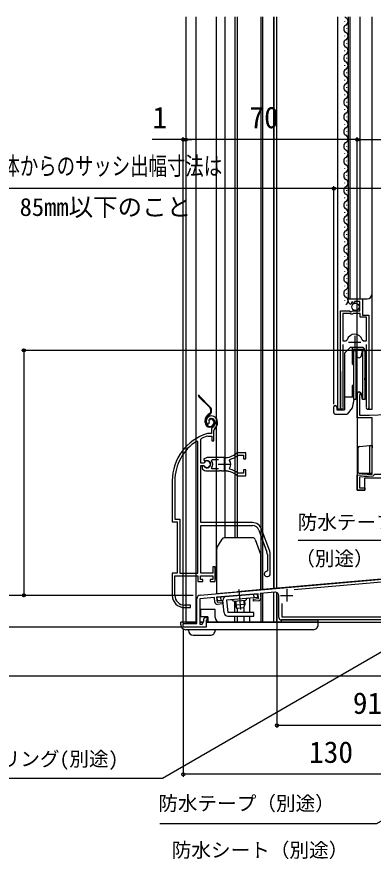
# Model space of a CAD drawing. Units: millimetres, scale not verified. Extents: x -525 to 525, y -783 to 778.
# Drawn here: x -300.9 to -155.6, y -220.4 to 123.4 of the extents above; entities that cross this region are included whole.
import ezdxf
from ezdxf.enums import TextEntityAlignment as Align

# ---------------------------------------------------------------- set-up
doc = ezdxf.new("R2010")
doc.units = ezdxf.units.MM
doc.header["$LTSCALE"] = 4
for name, color, linetype in [('0-2_YKK_11', 7, 'Continuous'), ('0-3_YKK_11E', 7, 'Continuous'), ('0-4_YKK_12', 2, 'Continuous'), ('0-5_YKK_13', 4, 'Continuous'), ('0-7_YKK_D', 6, 'Continuous')]:
    doc.layers.add(name, color=color, linetype=linetype)
doc.styles.add('ＭＳ ゴシック', font='')
doc.styles.get('ＭＳ ゴシック').set_extended_font_data('MS Gothic')

msp = doc.modelspace()

# ---------------------------------------------------------------- linework, layer by layer
at = {"layer": '0-2_YKK_11'}
for p, q in [((-163.05, -6.799), (-163.05, -11.799)), ((-165.55, -9.299), (-160.55, -9.299)), ((-136.524, -105.945), (-187.713, -110.424)), ((-194, -121.7), (-194, -112.912)), ((-193.3, -112.7), (-188.3, -112.7)), ((-190.8, -110.2), (-190.8, -115.2))]:
    msp.add_line(p, q, dxfattribs=at)
for points in [[(-168.8, -36.149), (-168.8, 3.401), (-165.169, 3.401), (-164.628, 2.948), (-164.3, 3.101), (-164, 3.401), (-161, 3.401), (-161, 7.201), (-163.2, 7.201), (-163.2, 6.567), (-163.447, 6.465), (-164.024, 7.042), (-164.492, 6.771), (-164.407, 6.453), (-164.618, 6.202)], [(-165.8, 7.496), (-165.8, 8.301), (-159.9, 8.301), (-159.9, 1.701), (-157.3, 1.701), (-157.3, -36.149)], [(-167.85, 2.401), (-167.85, -8.799), (-166.612, -8.799), (-166.131, -8.434)], [(-159.969, -8.434), (-159.488, -8.799), (-158.25, -8.799), (-158.25, 0.801), (-160.8, 0.801), (-160.8, 2.401), (-163.7, 2.401), (-164, 2.101), (-164.6, 2.101), (-164.9, 2.401), (-167.85, 2.401)], [(-167.85, -10.299), (-167.85, -35.667), (-167.797, -35.837)], [(-158.303, -35.837), (-158.25, -35.667), (-158.25, -10.299)], [(-114.196, -59.535), (-115, -61.743), (-130.5, -63.099), (-150.78, -63.099), (-151.04, -63.249), (-151.3, -63.399), (-154.914, -63.399), (-155.209, -63.643), (-155.656, -64.048), (-161.1, -64.524), (-161.1, -68.799), (-159, -68.799), (-159, -69.699), (-162, -69.699), (-162, -63.699), (-156, -63.174), (-156, -40.199), (-162, -40.199), (-162, -30.399)], [(-160.95, -31.005), (-161.1, -31.265), (-161.1, -39.199), (-157, -39.199), (-149.802, -38.822)], [(-226.131, -112.58), (-106.8, -102.14), (-106.8, -91.22), (-106.65, -90.96)], [(-192.8, -115.973), (-192.8, -121.5), (-146.021, -121.5), (-105, -120.068), (-105, -103.4), (-107.432, -103.4), (-129.835, -105.36)], [(-202.315, -114.913), (-204.307, -115.088), (-204.386, -114.191), (-202.294, -114.008), (-202.468, -112.016), (-219.403, -113.497), (-219.229, -115.49), (-217.137, -115.307), (-217.059, -116.203), (-219.051, -116.378)], [(-195.631, -111.418), (-201.571, -111.937), (-201.406, -113.83)], [(-223.9, -121.7), (-223.3, -121.7), (-223.3, -122.8), (-223.6, -122.8), (-223.6, -125.7), (-233, -125.7), (-233, -124.2), (-227.5, -124.2), (-227.5, -114.074)], [(-220.134, -115.469), (-220.3, -113.576), (-226.3, -114.101), (-226.3, -124.5), (-225.3, -124.5), (-224.6, -123.288), (-224.6, -122.4)], [(-146, -122.7), (-193, -122.7)]]:
    msp.add_lwpolyline(points, dxfattribs=at)
for centre, radius, start, end in [((-164.5, 7.496), 1.3, 179.99998, 264.7841), ((-163.05, -9.299), 3.2, 90.00001, 164.31939), ((-163.05, -9.299), 3.2, 15.68059, 89.99997), ((-161.3, -30.399), 0.7, 300, 179.99999), ((-168.25, -36.149), 0.55, 179.99996, 34.5604), ((-157.85, -36.149), 0.55, 145.43937, 0.00003), ((-226, -114.074), 1.5, 95.00001, 180.00002), ((-195.5, -112.912), 1.5, 0, 95.00001), ((-219.138, -115.381), 1, 184.99999, 274.99997), ((-202.402, -113.917), 1, 274.99997, 4.99997), ((-223.9, -122.4), 0.7, 89.99998, 180.00002), ((-193, -121.7), 1, 180.00002, 270)]:
    msp.add_arc(centre, radius, start, end, dxfattribs=at)
at = {"layer": '0-3_YKK_11E'}
for p, q in [((-216.297, -56.696), (-216.297, -61.696)), ((-214.141, -57.656), (-213.974, -57.191)), ((-218.797, -59.196), (-213.797, -59.196)), ((-213.974, -61.201), (-214.141, -60.737)), ((-204.798, -82.996), (-225.797, -82.996)), ((-197.738, -94.697), (-201.039, -85.628)), ((-202.167, -86.038), (-198.866, -95.107)), ((-197.497, -103.996), (-197.497, -96.065)), ((-198.997, -104.996), (-198.497, -104.996))]:
    msp.add_line(p, q, dxfattribs=at)
for points in [[(-223.239, -42.639), (-222.78, -42.679), (-222.492, -42.391), (-222.448, -42.021)], [(-221.497, -45.36), (-221.497, -46.696), (-223.054, -46.696), (-223.139, -46.708)], [(-222.995, -47.709), (-222.908, -47.696), (-221.397, -47.696), (-221.397, -49.696), (-220.497, -49.696), (-220.497, -45.36)], [(-226.997, -103.696), (-226.997, -50.029), (-227.455, -49.773)], [(-224.5, -58.583), (-224.767, -58.746), (-225.797, -58.746), (-225.797, -48.994), (-225.625, -48.723)], [(-210.721, -55.561), (-210.535, -55.496), (-208.397, -55.496), (-208.397, -56.946), (-207.497, -56.946), (-207.497, -54.496), (-210.64, -54.496)], [(-216.297, -56.496), (-223.297, -56.496), (-224.771, -57.092), (-224.315, -57.742), (-223.94, -57.841)], [(-221.484, -57.781), (-221.247, -57.296), (-218.597, -57.296)], [(-225.797, -82.996), (-225.797, -59.646), (-224.767, -59.646), (-224.5, -59.81)], [(-224.596, -59.946), (-224.856, -59.796), (-225.297, -59.796), (-225.297, -60.806), (-225.138, -61.171)], [(-223.297, -61.896), (-218.255, -61.896), (-218.072, -61.776), (-217.522, -61.776), (-217.339, -61.896), (-216.297, -61.896)], [(-218.597, -61.096), (-221.247, -61.096), (-221.484, -60.612)], [(-215.445, -61.942), (-215.253, -61.847), (-214.704, -61.937), (-214.553, -62.089)], [(-210.64, -63.896), (-207.497, -63.896), (-207.497, -61.446), (-208.397, -61.446), (-208.397, -62.896), (-210.535, -62.896), (-210.721, -62.832)], [(-237.497, -65.896), (-237.497, -82.696), (-235.497, -82.696), (-235.497, -103.696), (-237.497, -103.696), (-237.497, -112.696)], [(-236.447, -65.896), (-236.447, -81.646), (-234.447, -81.646), (-234.447, -103.696), (-226.997, -103.696)], [(-236.447, -112.696), (-236.447, -104.696), (-226.997, -104.696), (-226.997, -106.996), (-224.997, -106.996), (-224.997, -106.196), (-225.997, -106.196), (-225.997, -104.696), (-220.997, -104.696), (-220.997, -106.196), (-221.997, -106.196), (-221.997, -106.996), (-219.997, -106.996), (-219.997, -100.996), (-220.897, -100.996), (-220.897, -103.696), (-225.797, -103.696), (-225.797, -84.196), (-204.798, -84.196)], [(-198.697, -96.065), (-198.697, -102.696), (-198.997, -102.996)], [(-232.497, -117.696), (-230.097, -117.696), (-230.097, -116.696), (-232.447, -116.696)]]:
    msp.add_lwpolyline(points, dxfattribs=at)
for centre, radius, start, end in [((-221.597, -41.496), 2, 89.99999, 214.83575), ((-221.597, -41.496), 1, 89.99999, 211.6576), ((-221.597, -42.096), 2.6, 0.00001, 89.99999), ((-221.597, -42.096), 1.6, 0.00001, 89.99999), ((-219.497, -45.36), 2, 130.62933, 180.00002), ((-222.297, -42.096), 2.3, 310.62932, 0), ((-219.497, -45.36), 1, 130.62936, 180.00005), ((-222.297, -42.096), 3.3, 310.62931, 360), ((-217.497, -65.896), 20, 106.38438, 180.00001), ((-217.497, -65.896), 19, 106.81985, 115.3285), ((-217.497, -65.896), 18.95, 121.69984, 180.00001), ((-216.297, -48.496), 8, 270, 308.94245), ((-210.64, -55.496), 1, 89.99999, 128.94244), ((-223.297, -59.196), 1.5, 209.99999, 115.4059), ((-223.297, -59.196), 1.35, 207.03568, 152.96432), ((-223.297, -59.196), 2.3, 322.02012, 37.97988), ((-216.297, -59.196), 2.65, 324.45235, 35.54765), ((-216.297, -48.496), 9, 284.95661, 308.2843), ((-223.297, -59.196), 2.7, 227.01411, 269.99998), ((-216.297, -69.896), 9, 51.71568, 75.04337), ((-216.297, -69.896), 8, 83.8902, 90.00005), ((-216.297, -69.896), 8, 51.05757, 77.40578), ((-210.64, -62.896), 1, 231.05759, 270.00004), ((-204.798, -86.996), 4, 20.00002, 89.99999), ((-204.798, -86.996), 2.8, 20, 89.99998), ((-201.497, -96.065), 2.8, 0.00001, 20.00002), ((-201.497, -96.065), 4, 0.00001, 20.00002), ((-198.997, -103.996), 1, 89.99999, 270.00001), ((-198.497, -103.996), 1, 270.00001, 359.99999), ((-232.497, -112.696), 5, 180.00001, 269.99999), ((-232.447, -112.696), 4, 180.00001, 269.99999)]:
    msp.add_arc(centre, radius, start, end, dxfattribs=at)
at = {"layer": '0-4_YKK_12'}
for p, q in [((-231.998, 123.401), (-231.998, -123.7)), ((-227.899, 123.401), (-227.899, -123.7)), ((-219.498, -106.2), (-219.498, 123.401)), ((-216.1, 123.401), (-216.1, -89.2)), ((-212, 123.401), (-212, -89.2)), ((-210.998, 123.401), (-210.998, -89.2)), ((-201.298, 123.401), (-201.298, -110.364)), ((-200.698, 123.401), (-200.698, -110.311)), ((-195.998, 123.401), (-195.998, -109.886)), ((-195.998, -109.886), (-195.998, 123.401)), ((-194.8, -109.782), (-194.8, 123.401)), ((-170, -36.699), (-170, 123.401)), ((-167.06, 121.459), (-167.06, 121.659)), ((-165.8, 123.401), (-165.8, 8.301)), ((-165, 123.401), (-165, 8.301)), ((-160.8, 8.301), (-160.8, 123.401)), ((-156, -36.699), (-156, 123.401)), ((-166.3, 118.459), (-166.3, 118.659)), ((-167.06, 115.459), (-167.06, 115.659)), ((-166.3, 112.459), (-166.3, 112.659)), ((-167.06, 109.459), (-167.06, 109.659)), ((-166.3, 106.459), (-166.3, 106.659)), ((-167.06, 103.459), (-167.06, 103.659)), ((-166.3, 100.459), (-166.3, 100.659)), ((-167.06, 97.459), (-167.06, 97.659)), ((-166.3, 94.459), (-166.3, 94.659)), ((-167.06, 91.459), (-167.06, 91.659)), ((-166.3, 88.459), (-166.3, 88.659)), ((-167.06, 85.459), (-167.06, 85.659)), ((-166.3, 82.459), (-166.3, 82.659)), ((-167.06, 79.459), (-167.06, 79.659)), ((-166.3, 76.459), (-166.3, 76.659)), ((-167.06, 73.459), (-167.06, 73.659)), ((-166.3, 70.459), (-166.3, 70.659)), ((-167.06, 67.459), (-167.06, 67.659)), ((-166.3, 64.459), (-166.3, 64.659)), ((-167.06, 61.459), (-167.06, 61.659)), ((-166.3, 58.459), (-166.3, 58.659)), ((-167.06, 55.459), (-167.06, 55.659)), ((-166.3, 52.459), (-166.3, 52.659)), ((-167.06, 49.459), (-167.06, 49.659)), ((-166.3, 46.459), (-166.3, 46.659)), ((-167.06, 43.459), (-167.06, 43.659)), ((-166.3, 40.459), (-166.3, 40.659)), ((-167.06, 37.459), (-167.06, 37.659)), ((-166.3, 34.459), (-166.3, 34.659)), ((-167.06, 31.459), (-167.06, 31.659)), ((-166.3, 28.459), (-166.3, 28.659)), ((-167.06, 25.459), (-167.06, 25.659)), ((-166.3, 22.459), (-166.3, 22.659)), ((-167.06, 19.459), (-167.06, 19.659)), ((-166.3, 16.459), (-166.3, 16.659)), ((-167.06, 13.459), (-167.06, 13.659)), ((-166.3, 10.459), (-166.3, 10.659)), ((-167.06, 7.459), (-167.06, 7.659)), ((-165.8, 8.301), (-158, 8.301)), ((-168.8, -21.374), (-168.8, -36.699)), ((-157.3, -22.226), (-157.3, -36.699)), ((-162, -29.987), (-162, -69.699)), ((-168.25, -36.699), (-170, -36.699)), ((-157.85, -36.699), (-156, -36.699)), ((-159, -64.699), (-105, -64.699)), ((-107, -102.1), (-195.998, -109.886)), ((-219.498, -106.2), (-219.399, -106.2)), ((-195.998, -109.9), (-210.858, -111.2)), ((-201.298, -111.913), (-201.298, -123.7)), ((-200.698, -111.861), (-200.698, -123.7)), ((-195.998, -123.7), (-195.998, -111.45)), ((-194.8, -123.7), (-194.8, -111.585)), ((-212.098, -115.167), (-212.098, -119.709)), ((-205.998, -113.83), (-205.998, -119.709)), ((-211, -118.064), (-211, -119.709)), ((-208.299, -117.761), (-208.299, -119.709)), ((-231.998, -123.7), (-227.5, -123.7)), ((-226.3, -123.7), (-224.838, -123.7)), ((-223.6, -123.7), (-133, -123.7)), ((-212.098, -121.209), (-212.098, -123.7)), ((-211, -121.209), (-211, -123.7)), ((-208.299, -121.209), (-208.299, -123.7)), ((-205.998, -121.209), (-205.998, -123.7))]:
    msp.add_line(p, q, dxfattribs=at)
msp.add_lwpolyline([(-162, -69.699), (-159, -69.699), (-159, -64.699)], dxfattribs=at)
for centre, radius, start, end in [((-165.841, 124.559), 1.718, 222.37439, 240.79746), ((-167.518, 121.559), 1.718, 299.20254, 60.79746), ((-165.841, 118.559), 1.718, 119.20254, 240.79746), ((-167.518, 115.559), 1.718, 299.20254, 60.79746), ((-165.841, 112.559), 1.718, 119.20254, 240.79746), ((-167.518, 109.559), 1.718, 299.20254, 60.79746), ((-165.841, 106.559), 1.718, 119.20254, 240.79746), ((-167.518, 103.559), 1.718, 299.20254, 60.79746), ((-165.841, 100.559), 1.718, 119.20254, 240.79746), ((-167.518, 97.559), 1.718, 299.20254, 60.79746), ((-165.841, 94.559), 1.718, 119.20254, 240.79746), ((-167.518, 91.559), 1.718, 299.20254, 60.79746), ((-165.841, 88.559), 1.718, 119.20254, 240.79746), ((-167.518, 85.559), 1.718, 299.20254, 60.79746), ((-165.841, 82.559), 1.718, 119.20254, 240.79746), ((-167.518, 79.559), 1.718, 299.20254, 60.79746), ((-165.841, 76.559), 1.718, 119.20254, 240.79746), ((-167.518, 73.559), 1.718, 299.20254, 60.79746), ((-165.841, 70.559), 1.718, 119.20254, 240.79746), ((-167.518, 67.559), 1.718, 299.20254, 60.79746), ((-165.841, 64.559), 1.718, 119.20254, 240.79746), ((-167.518, 61.559), 1.718, 299.20254, 60.79746), ((-165.841, 58.559), 1.718, 119.20254, 240.79746), ((-167.518, 55.559), 1.718, 299.20254, 60.79746), ((-165.841, 52.559), 1.718, 119.20254, 240.79746), ((-167.518, 49.559), 1.718, 299.20254, 60.79746), ((-165.841, 46.559), 1.718, 119.20254, 240.79746), ((-167.518, 43.559), 1.718, 299.20254, 60.79746), ((-165.841, 40.559), 1.718, 119.20254, 240.79746), ((-167.518, 37.559), 1.718, 299.20254, 60.79746), ((-165.841, 34.559), 1.718, 119.20254, 240.79746), ((-167.518, 31.559), 1.718, 299.20254, 60.79746), ((-165.841, 28.559), 1.718, 119.20254, 240.79746), ((-167.518, 25.559), 1.718, 299.20254, 60.79746), ((-165.841, 22.559), 1.718, 119.20254, 240.79746), ((-167.518, 19.559), 1.718, 299.20254, 60.79746), ((-165.841, 16.559), 1.718, 119.20254, 240.79746), ((-167.518, 13.559), 1.718, 299.20254, 60.79746), ((-165.841, 10.559), 1.718, 119.20254, 240.79746), ((-167.518, 7.559), 1.718, 299.20254, 60.79746), ((-158, 10.301), 2, 270, 0)]:
    msp.add_arc(centre, radius, start, end, dxfattribs=at)
at = {"layer": '0-5_YKK_13'}
for p, q in [((-164.8, -11.399), (-167.3, -13.899)), ((-164.8, -11.399), (-159.7, -11.399)), ((-164.15, -11.399), (-164.15, -18.249)), ((-159.2, -12.343), (-164.15, -12.343)), ((-163.6, -12.701), (-162.668, -12.701)), ((-163.6, -12.701), (-163.6, -22.701)), ((-162.668, -12.701), (-162.285, -14.875)), ((-162.668, -12.701), (-162.668, -22.701)), ((-160.315, -14.875), (-159.932, -12.701)), ((-159.932, -12.701), (-159, -12.701)), ((-159.932, -12.701), (-159.932, -22.701)), ((-159.2, -11.899), (-159.7, -11.399)), ((-159.2, -11.899), (-159.2, -12.699)), ((-159, -12.701), (-159, -22.701)), ((-167.3, -13.899), (-167.3, -36.999)), ((-163.6, -18.799), (-164.15, -18.249)), ((-159, -17.811), (-158.5, -22.25)), ((-163.6, -21.409), (-163.6, -23.809)), ((-163.6, -22.701), (-163.6, -32.701)), ((-162.668, -22.701), (-162.668, -32.701)), ((-159.932, -22.701), (-159.932, -32.701)), ((-159, -22.701), (-159, -32.701)), ((-158.5, -28.499), (-159, -24.06)), ((-158.5, -22.25), (-158.5, -31.032)), ((-163.6, -26.599), (-164.15, -27.149)), ((-164.15, -27.149), (-164.15, -31.699)), ((-162.285, -30.528), (-162.668, -32.701)), ((-159.932, -32.701), (-160.315, -30.528)), ((-160.3, -30.612), (-160.3, -31.357)), ((-222.215, -36.054), (-226.458, -31.811)), ((-226.246, -31.599), (-222.003, -35.842)), ((-167.3, -31.699), (-163.6, -31.699)), ((-163.432, -32.699), (-164.049, -36.199)), ((-162.668, -32.701), (-163.6, -32.701)), ((-162.668, -32.701), (-163.432, -32.701)), ((-160.3, -31.357), (-160.169, -31.357)), ((-159, -32.701), (-159.932, -32.701)), ((-159, -31.357), (-158.9, -31.357)), ((-158.5, -31.032), (-158.9, -31.357)), ((-221.423, -37.097), (-221.724, -37.097)), ((-171.6, -38.199), (-171.6, -35.699)), ((-171.1, -35.199), (-170.8, -35.199)), ((-170.3, -35.699), (-170.8, -35.199)), ((-164.049, -36.199), (-166.146, -38.699)), ((-222.442, -38.649), (-222.82, -38.914)), ((-222.648, -39.16), (-222.27, -38.895)), ((-222.257, -41.258), (-222.539, -41.155)), ((-171.1, -38.699), (-166.146, -38.699)), ((-224.1, -42.097), (-224.1, -41.371)), ((-223.8, -42.097), (-223.8, -41.371)), ((-220.6, -41.797), (-220.6, -42.297)), ((-220.3, -41.797), (-220.3, -42.297)), ((-157.04, -51.592), (-156.553, -51.549)), ((-156.553, -51.549), (-156.534, -51.547)), ((-161.6, -62.499), (-161.6, -52.457)), ((-161.144, -51.959), (-157.04, -51.592)), ((-157, -52.046), (-157, -62.499)), ((-156.5, -62.999), (-161.1, -62.999)), ((-156.3, -62.999), (-156.5, -62.999)), ((-156.489, -62.999), (-156.5, -62.999)), ((-204.599, -89.2), (-216.321, -89.2)), ((-219.265, -93.298), (-217.187, -89.7)), ((-203.659, -89.858), (-201.459, -95.903)), ((-219.399, -93.798), (-219.399, -112)), ((-201.399, -110.425), (-201.399, -96.245)), ((-219.399, -112), (-201.399, -110.425)), ((-219.131, -113.476), (-202.694, -112.038)), ((-217.506, -114.84), (-217.637, -113.346)), ((-210.372, -110.331), (-209.665, -118.411)), ((-204.057, -113.663), (-204.188, -112.169)), ((-202.563, -113.533), (-202.694, -112.038)), ((-216.366, -119.839), (-216.809, -114.779)), ((-202.563, -113.533), (-215.314, -114.648)), ((-215.314, -114.648), (-214.872, -119.709)), ((-207.474, -114.765), (-212.455, -115.201)), ((-211.957, -115.158), (-211.82, -116.73)), ((-207.835, -116.381), (-211.82, -116.73)), ((-211, -118.063), (-211.82, -116.73)), ((-211.58, -115.125), (-211.376, -117.452)), ((-207.835, -116.381), (-208.41, -117.837)), ((-208.35, -114.842), (-208.146, -117.169)), ((-207.972, -114.809), (-207.835, -116.381)), ((-225.999, -118.5), (-225.999, -121.5)), ((-219.999, -118.5), (-225.999, -118.5)), ((-225.999, -118.975), (-225.999, -118.9)), ((-219.999, -121.7), (-219.999, -118.5)), ((-204.247, -119.709), (-214.872, -119.709)), ((-208.41, -117.837), (-211, -118.063)), ((-204.247, -121.209), (-204.247, -119.709)), ((-233.998, -124.7), (-233.998, -123.7)), ((-227.5, -123.7), (-233.998, -123.7)), ((-224.838, -123.7), (-226.3, -123.7)), ((-222.999, -121.5), (-225.999, -121.5)), ((-177.998, -123.7), (-223.6, -123.7)), ((-222.999, -121.5), (-222.999, -123.7)), ((-222.999, -123.7), (-222.999, -123.7)), ((-214.872, -121.209), (-204.247, -121.209)), ((-177.998, -124.7), (-177.998, -122.7)), ((-179.998, -126.7), (-231.998, -126.7)), ((-230.899, -127), (-230.899, -126.7)), ((-219.999, -126.7), (-219.999, -127)), ((-228.899, -129), (-221.999, -129))]:
    msp.add_line(p, q, dxfattribs=at)
for points in [[(-170.3, -35.699), (-170.3, -36.999), (-167.3, -36.999)], [(-156.544, -51.548), (-156, -51.499), (-156, -52.503)], [(-156, -62.699), (-156.052, -62.869), (-156.166, -62.968), (-156.3, -62.999)], [(-216.809, -114.779), (-219, -114.971), (-219.131, -113.476)], [(-192.999, -123.7), (-192.999, -122.7), (-177.998, -122.7)]]:
    msp.add_lwpolyline(points, dxfattribs=at)
msp.add_circle((-162.767, 5.051), 1.45, dxfattribs=at)
for centre, radius, start, end in [((-161.3, -14.701), 1, 190, 350), ((-225.397, -30.751), 1.5, 185.59664, 225), ((-225.397, -30.751), 1.2, 187.00209, 225), ((-161.3, -30.701), 1, 10, 170), ((-223.417, -37.256), 1.7, 305, 45), ((-223.417, -37.256), 2, 305, 45), ((-171.1, -35.699), 0.5, 90, 180), ((-221.1, -41.371), 3, 125, 180), ((-221.1, -41.371), 2.7, 125, 180), ((-221.6, -41.497), 1, 90, 160), ((-221.6, -41.497), 0.7, 90, 160), ((-221.6, -41.797), 1.3, 0, 90), ((-221.6, -41.797), 1, 0, 90), ((-171.1, -38.199), 0.5, 180, 270), ((-222.1, -42.097), 2, 180, 270), ((-222.1, -42.097), 1.7, 180, 270), ((-222.1, -42.297), 1.8, 270, 0), ((-222.1, -42.297), 1.5, 270, 360), ((-156.5, -52.046), 0.5, 95.10217, 180), ((-161.1, -52.457), 0.5, 95.10217, 180), ((-161.1, -62.499), 0.5, 180, 188.23791), ((-161.1, -62.499), 0.5, 188.23791, 269), ((-161.1, -62.499), 0.5, 269, 270), ((-156.5, -62.499), 0.5, 180, 270), ((-216.321, -90.2), 1, 90, 150), ((-204.599, -90.2), 1, 20, 90), ((-218.399, -93.798), 1, 150, 180), ((-202.399, -96.245), 1, 0, 20), ((-215.314, -114.648), 1.5, 95, 185), ((-213.414, -115.486), 1, 16.53696, 95), ((-206.481, -114.879), 1, 95, 173.46304), ((-214.872, -119.709), 1.5, 185, 270), ((-217.999, -121.7), 2, 180.00002, 270), ((-231.998, -124.7), 2, 180.00003, 270), ((-228.899, -127), 2, 180, 270), ((-221.999, -127), 2, 270, 0.00002), ((-179.998, -124.7), 2, 270, 0.00003)]:
    msp.add_arc(centre, radius, start, end, dxfattribs=at)
msp.add_ellipse((-157.009, -52.091), major_axis=(0, 0.502), ratio=0.017394, start_param=4.715495, end_param=4.8029789, dxfattribs=at)
at = {"layer": '0-7_YKK_D'}
for p, q in [((-233, 73.301), (-245.714, 73.301)), ((-233, -123.95), (-233, 74.301)), ((-231.999, 73.301), (-233, 73.301)), ((-231.999, 73.301), (-229.449, 73.301)), ((-162, 73.301), (-231.999, 73.301)), ((-162, -29.399), (-162, 74.301)), ((-162, -30.235), (-162, 74.301)), ((-162, 73.301), (-76, 73.301)), ((-171.6, -34.699), (-171.6, 54.301)), ((-79.1, -12.7), (-299.001, -12.7)), ((-298.001, -12.7), (-298.001, -112.7)), ((-228.899, -112.7), (-339.001, -112.7)), ((-194.8, -112.282), (-194.8, -166.7)), ((-233.7, -125.7), (-339.001, -125.7)), ((-233, -126.4), (-233, -186.7)), ((-107.2, -145.7), (-339.001, -145.7)), ((-194.8, -165.7), (-103, -165.7)), ((-103, -185.7), (-233, -185.7))]:
    msp.add_line(p, q, dxfattribs=at)
for points in [[(-103, 53.301), (-171.6, 53.301), (-323.121, 53.301)], [(-106, -76.139), (-108.208, -77.414), (-130.47, -90.267), (-186.096, -90.267)], [(-130.554, -123.379), (-132.762, -124.654), (-241.537, -187.455), (-323.316, -187.455)], [(-106.1, -178.232), (-108.309, -179.507), (-154.203, -206.004), (-242.619, -206.004)]]:
    msp.add_lwpolyline(points, dxfattribs=at)
for centre in [(-233, 73.301), (-231.999, 73.301), (-231.999, 73.301), (-162, 73.301), (-162, 73.301), (-171.6, 53.301), (-298.001, -12.7), (-298.001, -112.7), (-194.8, -165.7), (-233, -185.7)]:
    msp.add_circle(centre, 0.637, dxfattribs=at)

# ---------------------------------------------------------------- texts
at = {"layer": '0-7_YKK_D', "style": 'ＭＳ ゴシック'}
for s, height, p in [('1', 8.798, (-245.554, 75.301)), ('70', 8.798, (-205.999, 75.301)), ('85mm以下のこと', 7.331, (-299.744, 39.937)), ('防水テープ', 5.865, (-186.339, -87.512)), ('（別途）', 5.865, (-187.339, -102.345)), ('91.8', 8.798, (-163.832, -163.7)), ('130', 8.798, (-181.704, -183.7)), ('シーリング(別途)', 5.865, (-323.471, -184.137)), ('防水テープ（別途）', 5.865, (-243.193, -202.289)), ('防水シート（別途）', 5.865, (-237.68, -221.346))]:
    msp.add_text(s, height=height, dxfattribs=at).set_placement(p, align=Align.BOTTOM_LEFT)
at = {"layer": '0-7_YKK_D', "style": 'ＭＳ ゴシック', "width": 0.75}
msp.add_text('※躯体からのサッシ出幅寸法は', height=7.331, dxfattribs=at).set_placement((-322.144, 56.664), align=Align.BOTTOM_LEFT)

doc.saveas('drawing.dxf')
